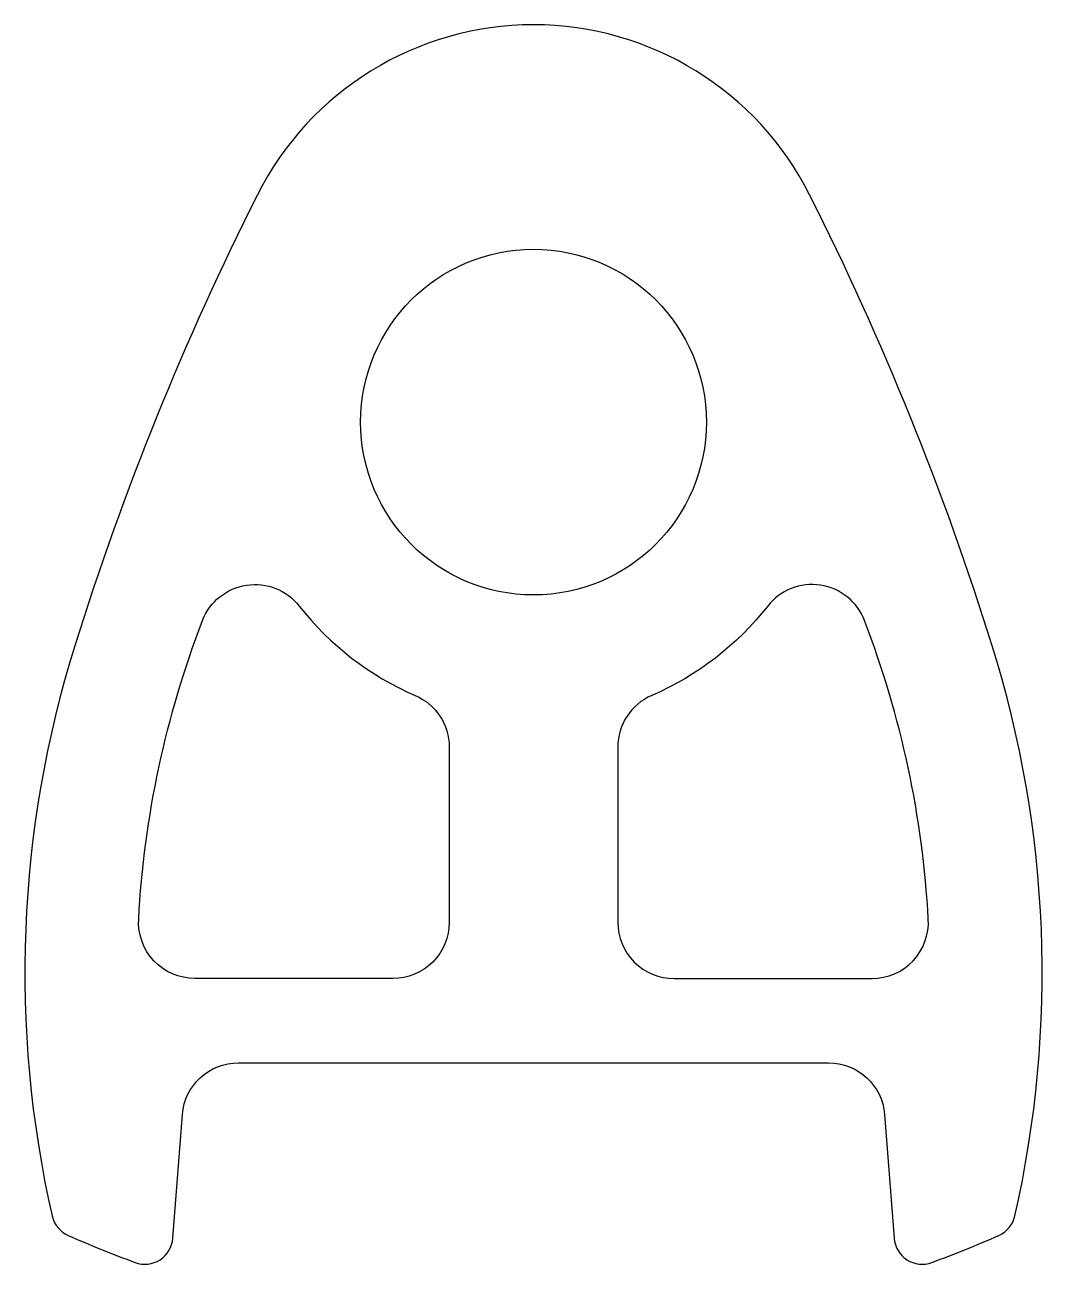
# Model space of a CAD drawing. Extents: x 854.9 to 891.1, y 634.7 to 678.8.
import ezdxf

# ---------------------------------------------------------------- set-up
doc = ezdxf.new("R2010")
doc.units = 0
doc.layers.get('0').update_dxf_attribs({"linetype": 'CONTINUOUS'})

msp = doc.modelspace()

# ---------------------------------------------------------------- linework, layer by layer
for points in [[(862.55, 641.865), (883.546, 641.865, -0.391896), (885.54, 640.019), (885.879, 635.619, 0.497624), (887.222, 634.757, 0.015683), (889.605, 635.721, 0.237155), (890.177, 636.414, 0.132478), (889.37, 656.708, 0.040811), (882.874, 672.751, 0.283358), (873.048, 678.805, 0.283358), (863.223, 672.751, 0.040811), (856.727, 656.708, 0.132478), (855.92, 636.414, 0.237155), (856.491, 635.721, 0.015683), (858.875, 634.757, 0.497624), (860.217, 635.619), (860.556, 640.019, -0.391896)], [(868.842, 654.935, -0.299159), (870.048, 653.1), (870.048, 646.865, -0.414214), (868.048, 644.865), (860.997, 644.865, -0.430289), (859, 646.974, -0.07809), (861.27, 657.601, -0.582471), (864.711, 658.12, 0.124937)], [(877.254, 654.935, 0.299159), (876.048, 653.1), (876.048, 646.865, 0.414214), (878.048, 644.865), (885.099, 644.865, 0.430289), (887.096, 646.974, 0.07809), (884.826, 657.601, 0.582471), (881.386, 658.12, -0.124937)]]:
    msp.add_lwpolyline(points, format="xyb", close=True)
msp.add_circle((873.048, 664.665), 6.15)

doc.saveas('drawing.dxf')
